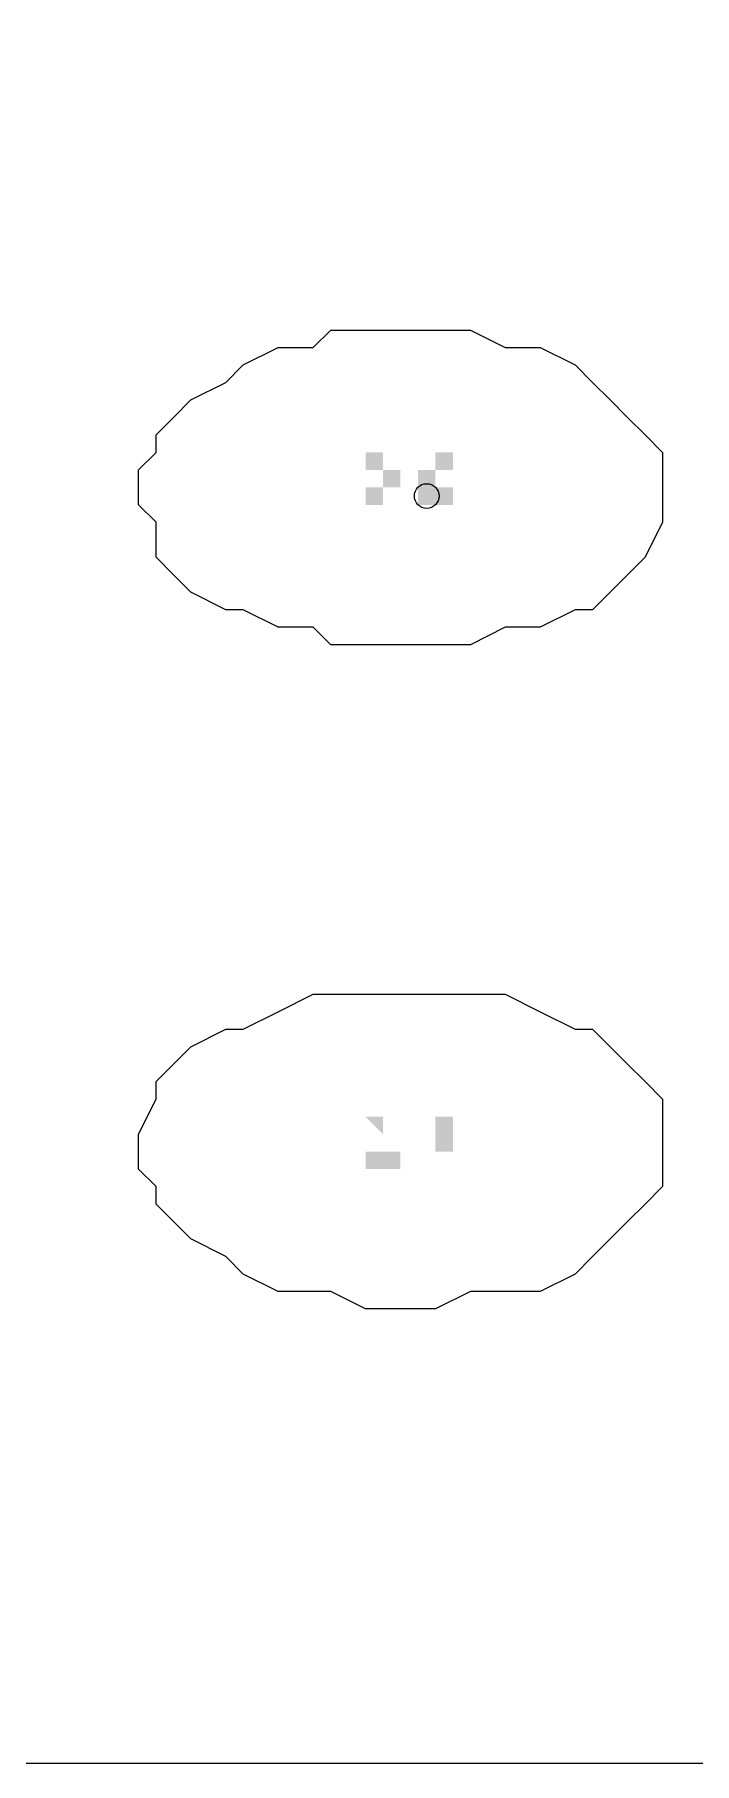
# Model space of a CAD drawing. Header units: millimetres. Extents: x -24 to 24, y -4.4 to 3.5.
# Drawn here: x 14.409 to 14.912, y -4.446 to -3.129 of the extents above; entities that cross this region are included whole.
import ezdxf

# ---------------------------------------------------------------- set-up
doc = ezdxf.new("R2010")
doc.units = ezdxf.units.MM

msp = doc.modelspace()

# ---------------------------------------------------------------- hatches: boundary and pattern name
for points in [[(14.6879, -3.4873), (14.6613, -3.4873), (14.6613, -3.4873), (14.6613, -3.4873), (14.6613, -3.4873), (14.6613, -3.4873), (14.6613, -3.4873), (14.6613, -3.4873), (14.6613, -3.4873), (14.6613, -3.4873), (14.6613, -3.4873), (14.6613, -3.4873), (14.6613, -3.4873), (14.6613, -3.4873), (14.6613, -3.4873), (14.6613, -3.4873), (14.6613, -3.4873), (14.6613, -3.4873), (14.6613, -3.4873), (14.6613, -3.4873), (14.6613, -3.4873), (14.6613, -3.4873), (14.6613, -3.474), (14.6613, -3.474), (14.6613, -3.474), (14.6613, -3.474), (14.6746, -3.474), (14.6746, -3.474), (14.6746, -3.474), (14.6746, -3.474), (14.6746, -3.474), (14.6746, -3.474), (14.6746, -3.474), (14.6746, -3.474), (14.6746, -3.474), (14.6746, -3.474), (14.6746, -3.474), (14.6746, -3.474), (14.6746, -3.474), (14.6746, -3.474), (14.6746, -3.474), (14.6746, -3.474), (14.6746, -3.474), (14.6746, -3.474), (14.6746, -3.474), (14.6746, -3.474), (14.6746, -3.474), (14.6746, -3.474), (14.6746, -3.474), (14.6746, -3.474), (14.6746, -3.474), (14.6746, -3.474), (14.6746, -3.474), (14.6746, -3.474), (14.6746, -3.4607), (14.6879, -3.4607), (14.6879, -3.4607), (14.6879, -3.4607), (14.6879, -3.4607), (14.6879, -3.4607), (14.6879, -3.4607), (14.6879, -3.4607), (14.6879, -3.4607), (14.6879, -3.4607), (14.6879, -3.4607), (14.6879, -3.4607), (14.6879, -3.4607), (14.6879, -3.4607), (14.6879, -3.4607), (14.6879, -3.4607), (14.6879, -3.4607), (14.6879, -3.4607), (14.6879, -3.4607), (14.6879, -3.4607), (14.6879, -3.4607), (14.6879, -3.4607), (14.6879, -3.4607), (14.6879, -3.4607), (14.6879, -3.4607), (14.6879, -3.4607), (14.6879, -3.4607), (14.6879, -3.4607), (14.6879, -3.4607), (14.6879, -3.4474), (14.6879, -3.4474), (14.6746, -3.4474), (14.6746, -3.4474), (14.6746, -3.4474), (14.6746, -3.4474), (14.6746, -3.4474), (14.6746, -3.4474), (14.6746, -3.4474), (14.6746, -3.4474), (14.6746, -3.4474), (14.6746, -3.4474), (14.6746, -3.4474), (14.6746, -3.4474), (14.6746, -3.4474), (14.6746, -3.4474), (14.6746, -3.4474), (14.6746, -3.4474), (14.6746, -3.4474), (14.6746, -3.4474), (14.6746, -3.4474), (14.6746, -3.4607), (14.6746, -3.4607), (14.6746, -3.4607), (14.6746, -3.4607), (14.6746, -3.4607), (14.6746, -3.4607), (14.6746, -3.4607), (14.6746, -3.4607), (14.6746, -3.4607), (14.6746, -3.4607), (14.6746, -3.4607), (14.6746, -3.4607), (14.6746, -3.4607), (14.6746, -3.4607), (14.6613, -3.4607), (14.6613, -3.4607), (14.6613, -3.4607), (14.6613, -3.4607), (14.6613, -3.4607), (14.6613, -3.4607), (14.6613, -3.4607), (14.6613, -3.4607), (14.6613, -3.4607), (14.6613, -3.4607), (14.6613, -3.4607), (14.6613, -3.4474), (14.6613, -3.4474), (14.6613, -3.4474), (14.6613, -3.4474), (14.6613, -3.4474), (14.6613, -3.4474), (14.6613, -3.4474), (14.6613, -3.4474), (14.6613, -3.4474), (14.6746, -3.4474), (14.6746, -3.4474), (14.6746, -3.4474), (14.6746, -3.4474), (14.6746, -3.4474), (14.6746, -3.4474), (14.6746, -3.4474), (14.6746, -3.4474), (14.6746, -3.4474), (14.6746, -3.4474), (14.6746, -3.4474), (14.6746, -3.4474), (14.6746, -3.4474), (14.6746, -3.4474), (14.6746, -3.4474), (14.6746, -3.4474), (14.6746, -3.4474), (14.6746, -3.4474), (14.6746, -3.4474), (14.6746, -3.4474), (14.6746, -3.4474), (14.6746, -3.4474), (14.6746, -3.4474), (14.6746, -3.4474), (14.6879, -3.4474), (14.6879, -3.4474), (14.6879, -3.4474), (14.6879, -3.4474), (14.6879, -3.4474), (14.6879, -3.4474), (14.6879, -3.4474), (14.6879, -3.4474), (14.6879, -3.4474), (14.6879, -3.4474), (14.6879, -3.4474), (14.6879, -3.4474), (14.6879, -3.4474), (14.6879, -3.4474), (14.6879, -3.4474), (14.6879, -3.4474), (14.6879, -3.4474), (14.6879, -3.4607), (14.6879, -3.4607), (14.6879, -3.4607), (14.6879, -3.4607), (14.6879, -3.4607), (14.6879, -3.4607), (14.6879, -3.4607), (14.6879, -3.4607), (14.6879, -3.4607), (14.6879, -3.4607), (14.6879, -3.4607), (14.6879, -3.4607), (14.6879, -3.4607), (14.6879, -3.4607), (14.6879, -3.4607), (14.6879, -3.4607), (14.6879, -3.4607), (14.6879, -3.4607), (14.6879, -3.4607), (14.6879, -3.4607), (14.6879, -3.4607), (14.6879, -3.4607), (14.6879, -3.4607), (14.6879, -3.4607), (14.6879, -3.4607), (14.6879, -3.474), (14.6879, -3.474), (14.6879, -3.474), (14.6879, -3.474), (14.6879, -3.474), (14.6879, -3.474), (14.6879, -3.474), (14.6879, -3.474), (14.6879, -3.474), (14.6879, -3.474), (14.6879, -3.474), (14.6879, -3.474), (14.6879, -3.474), (14.6879, -3.474), (14.6879, -3.474), (14.6879, -3.474), (14.6879, -3.474), (14.6879, -3.474), (14.6746, -3.474), (14.6746, -3.474), (14.6746, -3.474), (14.6746, -3.474), (14.6746, -3.474), (14.6746, -3.474), (14.6746, -3.474), (14.6746, -3.474), (14.6746, -3.474), (14.6746, -3.474), (14.6746, -3.474), (14.6746, -3.474), (14.6746, -3.474), (14.6746, -3.474), (14.6746, -3.474), (14.6746, -3.4873), (14.6746, -3.4873), (14.6746, -3.4873), (14.6746, -3.4873), (14.6746, -3.4873), (14.6746, -3.4873), (14.6746, -3.4873), (14.6746, -3.4873), (14.6746, -3.4873), (14.6746, -3.4873), (14.6746, -3.4873), (14.6746, -3.4873), (14.6879, -3.4873)], [(14.7012, -3.474), (14.7012, -3.474), (14.7012, -3.474), (14.7012, -3.4607), (14.7012, -3.4607), (14.7012, -3.4607), (14.7012, -3.4607), (14.7012, -3.4607), (14.7012, -3.4607), (14.7012, -3.4607), (14.7012, -3.4607), (14.7012, -3.4607), (14.7012, -3.4607), (14.7012, -3.4607), (14.7012, -3.4607), (14.7012, -3.4607), (14.7012, -3.4607), (14.7145, -3.4607), (14.7145, -3.4607), (14.7145, -3.4607), (14.7145, -3.4607), (14.7145, -3.4607), (14.7145, -3.4607), (14.7145, -3.4607), (14.7145, -3.4607), (14.7145, -3.4607), (14.7145, -3.4607), (14.7145, -3.4607), (14.7145, -3.4607), (14.7145, -3.4607), (14.7145, -3.4607), (14.7145, -3.4607), (14.7145, -3.4607), (14.7145, -3.4607), (14.7145, -3.4607), (14.7145, -3.4607), (14.7145, -3.4607), (14.7145, -3.4607), (14.7145, -3.4607), (14.7145, -3.4607), (14.7145, -3.4607), (14.7145, -3.4607), (14.7145, -3.474), (14.7145, -3.474), (14.7145, -3.474), (14.7279, -3.474), (14.7279, -3.474), (14.7279, -3.474), (14.7279, -3.474), (14.7279, -3.474), (14.7279, -3.474), (14.7279, -3.474), (14.7279, -3.474), (14.7279, -3.474), (14.7279, -3.474), (14.7279, -3.474), (14.7279, -3.474), (14.7279, -3.474), (14.7279, -3.474), (14.7279, -3.474), (14.7279, -3.474), (14.7279, -3.474), (14.7279, -3.474), (14.7279, -3.474), (14.7279, -3.474), (14.7279, -3.474), (14.7279, -3.474), (14.7279, -3.4873), (14.7279, -3.4873), (14.7279, -3.4873), (14.7279, -3.4873), (14.7279, -3.4873), (14.7279, -3.4873), (14.7279, -3.4873), (14.7145, -3.4873), (14.7145, -3.4873), (14.7145, -3.4873), (14.7145, -3.4873), (14.7145, -3.4873), (14.7145, -3.4873), (14.7145, -3.4873), (14.7145, -3.4873), (14.7145, -3.4873), (14.7145, -3.4873), (14.7145, -3.4873), (14.7145, -3.4873), (14.7145, -3.4873), (14.7145, -3.4873), (14.7145, -3.4873), (14.7145, -3.4873), (14.7145, -3.4873), (14.7145, -3.4873), (14.7145, -3.4873), (14.7145, -3.4873), (14.7145, -3.4873), (14.7145, -3.4873), (14.7145, -3.4873), (14.7145, -3.4873), (14.7145, -3.4873), (14.7145, -3.4873), (14.7145, -3.4873), (14.7145, -3.4873), (14.7012, -3.4873), (14.7012, -3.4873), (14.7012, -3.4873), (14.7012, -3.4873), (14.7012, -3.4873), (14.7012, -3.4873), (14.7012, -3.4873), (14.7012, -3.4873), (14.7012, -3.4873), (14.7012, -3.4873), (14.7012, -3.4873), (14.7012, -3.4873), (14.7012, -3.4873), (14.7012, -3.4873), (14.7012, -3.4873), (14.7012, -3.4873), (14.7012, -3.4873), (14.7012, -3.4873), (14.7012, -3.4873), (14.7012, -3.4873), (14.7012, -3.4873), (14.7012, -3.4873), (14.7012, -3.4873), (14.7012, -3.4873), (14.7012, -3.4873), (14.7012, -3.4873), (14.7012, -3.4873), (14.7012, -3.4873), (14.7012, -3.4873), (14.7012, -3.4873), (14.7012, -3.4873), (14.7012, -3.474), (14.7012, -3.474), (14.7012, -3.474), (14.7012, -3.474), (14.7012, -3.474), (14.7012, -3.474), (14.7012, -3.474), (14.7012, -3.474), (14.7012, -3.474), (14.7012, -3.474), (14.7012, -3.474), (14.7012, -3.474), (14.7012, -3.474), (14.7012, -3.474), (14.7012, -3.474), (14.7012, -3.474), (14.7012, -3.474), (14.7012, -3.474), (14.7012, -3.474), (14.7012, -3.474), (14.7012, -3.474), (14.7012, -3.4607), (14.7012, -3.4607), (14.7012, -3.4607), (14.7012, -3.4607), (14.7012, -3.4607), (14.7012, -3.4607), (14.7012, -3.4607), (14.7012, -3.4607), (14.7012, -3.4607), (14.7012, -3.4607), (14.7012, -3.4607), (14.7012, -3.4607), (14.7012, -3.4607), (14.7012, -3.4607), (14.7012, -3.4607), (14.7012, -3.4607), (14.7012, -3.4607), (14.7012, -3.4607), (14.7012, -3.4607), (14.7012, -3.4607), (14.7012, -3.4607), (14.7012, -3.4607), (14.7012, -3.4607), (14.7012, -3.4607), (14.7012, -3.4474), (14.7012, -3.4474), (14.7012, -3.4474), (14.7012, -3.4474), (14.7012, -3.4474), (14.7012, -3.4474), (14.7012, -3.4474), (14.7012, -3.4474), (14.7012, -3.4474), (14.7012, -3.4474), (14.7012, -3.4474), (14.7012, -3.4474), (14.7012, -3.4474), (14.7012, -3.4474), (14.7012, -3.4474), (14.7012, -3.4474), (14.7012, -3.4474), (14.7012, -3.4474), (14.7012, -3.4474), (14.7012, -3.4474), (14.7012, -3.4474), (14.7145, -3.4474), (14.7145, -3.4474), (14.7145, -3.4474), (14.7145, -3.4474), (14.7145, -3.4474), (14.7145, -3.4474), (14.7145, -3.4474), (14.7145, -3.4474), (14.7145, -3.4474), (14.7145, -3.4474), (14.7145, -3.4474), (14.7145, -3.4474), (14.7145, -3.4474), (14.7145, -3.4474), (14.7145, -3.4474), (14.7145, -3.4474), (14.7145, -3.4474), (14.7145, -3.4474), (14.7145, -3.4474), (14.7145, -3.4474), (14.7145, -3.4474), (14.7145, -3.4474), (14.7145, -3.4474), (14.7145, -3.4474), (14.7145, -3.4474), (14.7145, -3.4474), (14.7145, -3.4474), (14.7279, -3.4474), (14.7279, -3.4607), (14.7279, -3.4607), (14.7279, -3.4607), (14.7279, -3.4607), (14.7279, -3.4607), (14.7279, -3.4607), (14.7279, -3.4607), (14.7279, -3.4607), (14.7145, -3.4607), (14.7145, -3.4607), (14.7145, -3.4607), (14.7145, -3.4607), (14.7145, -3.4607), (14.7145, -3.4607), (14.7145, -3.4607), (14.7145, -3.4607), (14.7145, -3.4607), (14.7145, -3.4607), (14.7145, -3.4474), (14.7145, -3.4474), (14.7145, -3.4474), (14.7145, -3.4474), (14.7145, -3.4474), (14.7145, -3.4474), (14.7145, -3.4474), (14.7145, -3.4474), (14.7145, -3.4474), (14.7145, -3.4474), (14.7145, -3.4474), (14.7145, -3.4474), (14.7145, -3.4474), (14.7145, -3.4474), (14.7145, -3.4474), (14.7012, -3.4474), (14.7012, -3.4474), (14.7012, -3.4474), (14.7012, -3.4474), (14.7012, -3.4474), (14.7012, -3.4474), (14.7012, -3.4607), (14.7012, -3.4607), (14.7012, -3.4607), (14.7012, -3.4607), (14.7012, -3.4607), (14.7012, -3.4607), (14.7012, -3.4607), (14.7012, -3.4607), (14.7012, -3.4607), (14.7012, -3.4607), (14.7012, -3.4607), (14.7012, -3.4607), (14.7012, -3.4607), (14.7012, -3.4607), (14.7012, -3.4607), (14.7012, -3.4607), (14.7012, -3.4607), (14.7012, -3.4607), (14.7012, -3.4607), (14.7012, -3.4607), (14.7012, -3.4607), (14.7012, -3.4607), (14.7012, -3.4607), (14.7012, -3.4607), (14.7012, -3.4607), (14.7012, -3.474), (14.7012, -3.474), (14.7012, -3.474)], [(14.6879, -3.9665), (14.6879, -3.9665), (14.6879, -3.9665), (14.6879, -3.9665), (14.6879, -3.9665), (14.6879, -3.9665), (14.6879, -3.9665), (14.6879, -3.9665), (14.6879, -3.9665), (14.6879, -3.9665), (14.6879, -3.9665), (14.6879, -3.9665), (14.6879, -3.9665), (14.6879, -3.9665), (14.6879, -3.9665), (14.6879, -3.9665), (14.6879, -3.9665), (14.6879, -3.9798), (14.6879, -3.9798), (14.6879, -3.9798), (14.6879, -3.9798), (14.6879, -3.9798), (14.6879, -3.9798), (14.6879, -3.9798), (14.6879, -3.9798), (14.6879, -3.9798), (14.6879, -3.9798), (14.6879, -3.9798), (14.6879, -3.9798), (14.6879, -3.9798), (14.6879, -3.9798), (14.6879, -3.9798), (14.6879, -3.9798), (14.6879, -3.9798), (14.6879, -3.9798), (14.6879, -3.9798), (14.6879, -3.9798), (14.6879, -3.9798), (14.6879, -3.9798), (14.6879, -3.9798), (14.6879, -3.9798), (14.6879, -3.9798), (14.6879, -3.9931), (14.6879, -3.9931), (14.6879, -3.9931), (14.6879, -3.9931), (14.6879, -3.9931), (14.6879, -3.9931), (14.6879, -3.9931), (14.6879, -3.9931), (14.6879, -3.9931), (14.6879, -3.9931), (14.6879, -3.9931), (14.6879, -3.9931), (14.6746, -3.9931), (14.6746, -3.9931), (14.6746, -3.9931), (14.6746, -3.9931), (14.6746, -3.9931), (14.6746, -3.9931), (14.6746, -3.9931), (14.6746, -3.9931), (14.6746, -3.9931), (14.6746, -3.9931), (14.6746, -3.9931), (14.6746, -3.9931), (14.6746, -3.9931), (14.6746, -3.9931), (14.6746, -3.9931), (14.6746, -3.9931), (14.6746, -3.9931), (14.6746, -3.9931), (14.6746, -3.9931), (14.6746, -3.9931), (14.6746, -3.9931), (14.6746, -3.9931), (14.6746, -3.9931), (14.6746, -3.9931), (14.6613, -3.9931), (14.6613, -3.9931), (14.6613, -3.9931), (14.6613, -3.9931), (14.6613, -3.9931), (14.6613, -3.9931), (14.6613, -3.9931), (14.6613, -3.9798), (14.6613, -3.9798), (14.6613, -3.9798), (14.6613, -3.9798), (14.6613, -3.9798), (14.6613, -3.9798), (14.6613, -3.9798), (14.6613, -3.9798), (14.6613, -3.9798), (14.6613, -3.9798), (14.6613, -3.9798), (14.6613, -3.9798), (14.6613, -3.9798), (14.6613, -3.9798), (14.6613, -3.9798), (14.6746, -3.9798), (14.6746, -3.9798), (14.6746, -3.9798), (14.6746, -3.9798), (14.6746, -3.9798), (14.6746, -3.9798), (14.6746, -3.9798), (14.6746, -3.9798), (14.6746, -3.9798), (14.6746, -3.9798), (14.6746, -3.9798), (14.6746, -3.9798), (14.6746, -3.9798), (14.6746, -3.9798), (14.6746, -3.9798), (14.6746, -3.9798), (14.6746, -3.9798), (14.6746, -3.9931), (14.6746, -3.9931), (14.6746, -3.9931), (14.6746, -3.9931), (14.6746, -3.9931), (14.6746, -3.9931), (14.6746, -3.9931), (14.6746, -3.9931), (14.6746, -3.9931), (14.6746, -3.9931), (14.6746, -3.9798), (14.6746, -3.9798), (14.6746, -3.9798), (14.6746, -3.9798), (14.6746, -3.9798), (14.6879, -3.9798), (14.6879, -3.9798), (14.6879, -3.9798), (14.6879, -3.9798), (14.6879, -3.9798), (14.6879, -3.9798), (14.6879, -3.9798), (14.6879, -3.9798), (14.6879, -3.9798), (14.6879, -3.9798), (14.6879, -3.9798), (14.6879, -3.9798), (14.6879, -3.9798), (14.6879, -3.9798), (14.6879, -3.9798), (14.6879, -3.9798), (14.6879, -3.9798), (14.6879, -3.9798), (14.6879, -3.9798), (14.6879, -3.9798), (14.6879, -3.9798), (14.6879, -3.9798), (14.6879, -3.9798), (14.6879, -3.9798), (14.6879, -3.9665), (14.6879, -3.9665), (14.6879, -3.9665), (14.6879, -3.9665), (14.6879, -3.9665), (14.6746, -3.9665), (14.6746, -3.9665), (14.6746, -3.9665), (14.6746, -3.9665), (14.6746, -3.9665), (14.6746, -3.9665), (14.6746, -3.9665), (14.6746, -3.9665), (14.6746, -3.9665), (14.6746, -3.9665), (14.6746, -3.9665), (14.6746, -3.9665), (14.6746, -3.9665), (14.6746, -3.9665), (14.6746, -3.9665), (14.6746, -3.9665), (14.6746, -3.9665), (14.6746, -3.9665), (14.6746, -3.9665), (14.6746, -3.9665), (14.6746, -3.9665), (14.6746, -3.9665), (14.6746, -3.9665), (14.6746, -3.9665), (14.6746, -3.9665), (14.6746, -3.9665), (14.6746, -3.9665), (14.6746, -3.9665), (14.6746, -3.9665), (14.6746, -3.9665), (14.6746, -3.9665), (14.6746, -3.9665), (14.6746, -3.9665), (14.6879, -3.9665), (14.6879, -3.9665), (14.6879, -3.9665), (14.6879, -3.9665), (14.6879, -3.9665), (14.6879, -3.9665), (14.6879, -3.9665), (14.6879, -3.9532), (14.6879, -3.9532), (14.6879, -3.9532), (14.6879, -3.9532), (14.6879, -3.9532), (14.6879, -3.9532), (14.6879, -3.9532), (14.6879, -3.9532), (14.6879, -3.9532), (14.6879, -3.9532), (14.6746, -3.9532), (14.6746, -3.9532), (14.6746, -3.9532), (14.6746, -3.9532), (14.6746, -3.9532), (14.6746, -3.9532), (14.6746, -3.9532), (14.6746, -3.9532), (14.6746, -3.9532), (14.6746, -3.9532), (14.6746, -3.9532), (14.6746, -3.9532), (14.6746, -3.9532), (14.6746, -3.9532), (14.6746, -3.9532), (14.6746, -3.9532), (14.6746, -3.9532), (14.6746, -3.9532), (14.6746, -3.9532), (14.6746, -3.9532), (14.6746, -3.9532), (14.6746, -3.9532), (14.6746, -3.9532), (14.6746, -3.9532), (14.6746, -3.9532), (14.6746, -3.9532), (14.6746, -3.9532), (14.6746, -3.9532), (14.6746, -3.9532), (14.6746, -3.9532), (14.6746, -3.9532), (14.6746, -3.9665), (14.6613, -3.9532), (14.6613, -3.9532), (14.6613, -3.9532), (14.6613, -3.9532), (14.6613, -3.9532), (14.6613, -3.9532), (14.6613, -3.9532), (14.6613, -3.9532), (14.6613, -3.9532), (14.6613, -3.9532), (14.6613, -3.9532), (14.6613, -3.9532), (14.6613, -3.9532), (14.6613, -3.9532), (14.6613, -3.9532), (14.6613, -3.9532), (14.6613, -3.9532), (14.6613, -3.9532), (14.6746, -3.9532), (14.6746, -3.9532), (14.6746, -3.9532), (14.6746, -3.9532), (14.6746, -3.9532), (14.6746, -3.9532), (14.6746, -3.9532), (14.6746, -3.9532), (14.6746, -3.9532), (14.6746, -3.9532), (14.6746, -3.9532), (14.6746, -3.9532), (14.6746, -3.9532), (14.6746, -3.9532), (14.6746, -3.9532), (14.6746, -3.9532), (14.6746, -3.9532), (14.6746, -3.9532), (14.6746, -3.9532), (14.6746, -3.9532), (14.6746, -3.9532), (14.6746, -3.9532), (14.6746, -3.9532), (14.6746, -3.9532), (14.6746, -3.9532), (14.6879, -3.9532), (14.6879, -3.9532), (14.6879, -3.9532), (14.6879, -3.9532), (14.6879, -3.9532), (14.6879, -3.9532), (14.6879, -3.9532), (14.6879, -3.9532), (14.6879, -3.9532), (14.6879, -3.9532), (14.6879, -3.9532), (14.6879, -3.9532), (14.6879, -3.9532), (14.6879, -3.9532), (14.6879, -3.9532), (14.6879, -3.9532), (14.6879, -3.9532), (14.6879, -3.9532), (14.6879, -3.9532), (14.6879, -3.9532), (14.6879, -3.9532), (14.6879, -3.9532), (14.6879, -3.9532), (14.6879, -3.9532), (14.6879, -3.9532), (14.6879, -3.9665), (14.6879, -3.9665), (14.6879, -3.9665), (14.6879, -3.9665), (14.6879, -3.9665), (14.6879, -3.9665), (14.6879, -3.9665), (14.6879, -3.9665), (14.6879, -3.9665), (14.6879, -3.9665), (14.6879, -3.9665), (14.6879, -3.9665), (14.6879, -3.9665), (14.6879, -3.9665), (14.6879, -3.9665), (14.6879, -3.9665), (14.6879, -3.9665), (14.6879, -3.9665), (14.6879, -3.9665)]]:
    msp.add_hatch(color=256).paths.add_polyline_path(points)
h = msp.add_hatch(color=256)
h.paths.add_polyline_path([(14.7145, -3.9532), (14.7145, -3.9532), (14.7145, -3.9532), (14.7145, -3.9532), (14.7145, -3.9532), (14.7145, -3.9532), (14.7145, -3.9532), (14.7145, -3.9532), (14.7145, -3.9532), (14.7145, -3.9532), (14.7145, -3.9532), (14.7145, -3.9532), (14.7145, -3.9532), (14.7145, -3.9532), (14.7145, -3.9532), (14.7145, -3.9532), (14.7145, -3.9532), (14.7145, -3.9532), (14.7145, -3.9532), (14.7145, -3.9532), (14.7145, -3.9532), (14.7145, -3.9532), (14.7145, -3.9532), (14.7145, -3.9532), (14.7145, -3.9532), (14.7145, -3.9532), (14.7145, -3.9532), (14.7145, -3.9532), (14.7145, -3.9532), (14.7145, -3.9532), (14.7145, -3.9532), (14.7145, -3.9532), (14.7145, -3.9532), (14.7145, -3.9532), (14.7145, -3.9532), (14.7145, -3.9532), (14.7279, -3.9532), (14.7279, -3.9532), (14.7279, -3.9532), (14.7279, -3.9532), (14.7279, -3.9665), (14.7279, -3.9665), (14.7279, -3.9665), (14.7279, -3.9665), (14.7279, -3.9665), (14.7279, -3.9665), (14.7279, -3.9665), (14.7279, -3.9665), (14.7279, -3.9665), (14.7279, -3.9665), (14.7279, -3.9665), (14.7279, -3.9665), (14.7279, -3.9665), (14.7279, -3.9665), (14.7279, -3.9665), (14.7279, -3.9665), (14.7279, -3.9665), (14.7279, -3.9665), (14.7279, -3.9665), (14.7279, -3.9798), (14.7279, -3.9798), (14.7279, -3.9798), (14.7279, -3.9798), (14.7279, -3.9798), (14.7279, -3.9798), (14.7279, -3.9798), (14.7279, -3.9798), (14.7279, -3.9798), (14.7279, -3.9798), (14.7279, -3.9798), (14.7279, -3.9798), (14.7279, -3.9798), (14.7279, -3.9798), (14.7279, -3.9798), (14.7145, -3.9798), (14.7145, -3.9798), (14.7145, -3.9798), (14.7145, -3.9798), (14.7145, -3.9798), (14.7145, -3.9798), (14.7145, -3.9798), (14.7145, -3.9798), (14.7145, -3.9798), (14.7145, -3.9798), (14.7145, -3.9798), (14.7145, -3.9931), (14.7145, -3.9931), (14.7145, -3.9931), (14.7145, -3.9931), (14.7145, -3.9931), (14.7145, -3.9931), (14.7145, -3.9931), (14.7145, -3.9931), (14.7145, -3.9931), (14.7145, -3.9931), (14.7145, -3.9931), (14.7145, -3.9931), (14.7145, -3.9931), (14.7145, -3.9931), (14.7145, -3.9931), (14.7145, -3.9931), (14.7145, -3.9931), (14.7145, -3.9931), (14.7145, -3.9931), (14.7145, -3.9931), (14.7145, -3.9931), (14.7145, -3.9931), (14.7145, -3.9931), (14.7012, -3.9931), (14.7012, -3.9931), (14.7012, -3.9931), (14.7012, -3.9931), (14.7012, -3.9931), (14.7012, -3.9931), (14.7012, -3.9931), (14.7012, -3.9931), (14.7012, -3.9931), (14.7012, -3.9931), (14.7012, -3.9931), (14.7012, -3.9931), (14.7012, -3.9931), (14.7012, -3.9931), (14.7012, -3.9931), (14.7012, -3.9931), (14.7012, -3.9931), (14.7012, -3.9931), (14.7012, -3.9931), (14.7012, -3.9931), (14.7012, -3.9931), (14.7012, -3.9931), (14.7012, -3.9931), (14.7012, -3.9798), (14.7012, -3.9798), (14.7012, -3.9798), (14.7012, -3.9798), (14.7012, -3.9798), (14.7012, -3.9798), (14.7012, -3.9798), (14.7012, -3.9798), (14.7012, -3.9798), (14.7012, -3.9798), (14.7012, -3.9798), (14.7012, -3.9798), (14.7012, -3.9798), (14.7012, -3.9798), (14.7012, -3.9798), (14.7012, -3.9798), (14.7012, -3.9798), (14.7012, -3.9798), (14.7012, -3.9798), (14.7012, -3.9798), (14.7012, -3.9798), (14.7012, -3.9798), (14.7012, -3.9798), (14.7012, -3.9798), (14.7012, -3.9665), (14.7012, -3.9665), (14.7012, -3.9665), (14.7012, -3.9665), (14.7012, -3.9665), (14.7012, -3.9665), (14.7012, -3.9665), (14.7012, -3.9665), (14.7012, -3.9665), (14.7012, -3.9665), (14.7012, -3.9665), (14.7012, -3.9665), (14.7012, -3.9665), (14.7012, -3.9665), (14.7012, -3.9665), (14.7012, -3.9665), (14.7012, -3.9665), (14.7012, -3.9665), (14.7012, -3.9665), (14.7012, -3.9665), (14.7012, -3.9532), (14.7012, -3.9532), (14.7012, -3.9532), (14.7012, -3.9532), (14.7012, -3.9532), (14.7012, -3.9532), (14.7012, -3.9532), (14.7012, -3.9532), (14.7012, -3.9532), (14.7012, -3.9532), (14.7012, -3.9532), (14.7012, -3.9532), (14.7012, -3.9532), (14.7012, -3.9532), (14.7012, -3.9532), (14.7012, -3.9532), (14.7012, -3.9532), (14.7012, -3.9532), (14.7012, -3.9532), (14.7012, -3.9532), (14.7012, -3.9532), (14.7012, -3.9532), (14.7012, -3.9532), (14.7012, -3.9532), (14.7012, -3.9532), (14.7012, -3.9532), (14.7012, -3.9532), (14.7012, -3.9532), (14.7012, -3.9532), (14.7012, -3.9532), (14.7012, -3.9532), (14.7012, -3.9532), (14.7012, -3.9532), (14.7145, -3.9532), (14.7145, -3.9532), (14.7145, -3.9532)], flags=0)
h.paths.add_polyline_path([(14.7145, -3.9931), (14.7145, -3.9931), (14.7145, -3.9931), (14.7145, -3.9931), (14.7145, -3.9931), (14.7145, -3.9798), (14.7145, -3.9798), (14.7145, -3.9798), (14.7145, -3.9798), (14.7145, -3.9798), (14.7145, -3.9798), (14.7145, -3.9798), (14.7145, -3.9798), (14.7145, -3.9798), (14.7145, -3.9798), (14.7145, -3.9798), (14.7145, -3.9798), (14.7145, -3.9798), (14.7145, -3.9798), (14.7145, -3.9798), (14.7145, -3.9798), (14.7145, -3.9798), (14.7145, -3.9798), (14.7145, -3.9798), (14.7145, -3.9798), (14.7145, -3.9798), (14.7145, -3.9798), (14.7145, -3.9798), (14.7145, -3.9798), (14.7145, -3.9798), (14.7145, -3.9798), (14.7145, -3.9798), (14.7145, -3.9798), (14.7145, -3.9798), (14.7145, -3.9665), (14.7145, -3.9665), (14.7145, -3.9665), (14.7145, -3.9665), (14.7145, -3.9665), (14.7145, -3.9665), (14.7145, -3.9665), (14.7145, -3.9665), (14.7145, -3.9665), (14.7145, -3.9665), (14.7145, -3.9665), (14.7145, -3.9665), (14.7145, -3.9665), (14.7145, -3.9665), (14.7145, -3.9665), (14.7145, -3.9665), (14.7145, -3.9665), (14.7145, -3.9665), (14.7145, -3.9665), (14.7145, -3.9665), (14.7145, -3.9665), (14.7145, -3.9532), (14.7145, -3.9532), (14.7145, -3.9532), (14.7145, -3.9532), (14.7145, -3.9532), (14.7145, -3.9532), (14.7145, -3.9532), (14.7145, -3.9532), (14.7145, -3.9532), (14.7145, -3.9532), (14.7145, -3.9532), (14.7145, -3.9532), (14.7145, -3.9532), (14.7145, -3.9532), (14.7145, -3.9532), (14.7145, -3.9532), (14.7145, -3.9532), (14.7145, -3.9532), (14.7145, -3.9532), (14.7145, -3.9532), (14.7145, -3.9532), (14.7145, -3.9532), (14.7145, -3.9532), (14.7012, -3.9532), (14.7012, -3.9532), (14.7012, -3.9532), (14.7012, -3.9532), (14.7012, -3.9532), (14.7012, -3.9532), (14.7012, -3.9532), (14.7012, -3.9532), (14.7012, -3.9532), (14.7012, -3.9532), (14.7012, -3.9532), (14.7012, -3.9532), (14.7012, -3.9532), (14.7012, -3.9532), (14.7012, -3.9532), (14.7012, -3.9532), (14.7012, -3.9532), (14.7012, -3.9532), (14.7012, -3.9532), (14.7012, -3.9532), (14.7012, -3.9532), (14.7012, -3.9665), (14.7012, -3.9665), (14.7012, -3.9665), (14.7012, -3.9665), (14.7012, -3.9665), (14.7012, -3.9665), (14.7012, -3.9665), (14.7012, -3.9665), (14.7012, -3.9665), (14.7012, -3.9665), (14.7012, -3.9665), (14.7012, -3.9665), (14.7012, -3.9665), (14.7012, -3.9665), (14.7012, -3.9665), (14.7012, -3.9665), (14.7012, -3.9665), (14.7012, -3.9665), (14.7012, -3.9665), (14.7012, -3.9665), (14.7012, -3.9798), (14.7012, -3.9798), (14.7012, -3.9798), (14.7012, -3.9798), (14.7012, -3.9798), (14.7012, -3.9798), (14.7012, -3.9798), (14.7012, -3.9798), (14.7012, -3.9798), (14.7012, -3.9798), (14.7012, -3.9798), (14.7012, -3.9798), (14.7012, -3.9798), (14.7012, -3.9798), (14.7012, -3.9798), (14.7012, -3.9798), (14.7012, -3.9798), (14.7012, -3.9798), (14.7012, -3.9798), (14.7012, -3.9798), (14.7012, -3.9798), (14.7012, -3.9798), (14.7012, -3.9798), (14.7012, -3.9798), (14.7012, -3.9798), (14.7012, -3.9798), (14.7012, -3.9798), (14.7012, -3.9798), (14.7012, -3.9931), (14.7012, -3.9931), (14.7145, -3.9931), (14.7145, -3.9931), (14.7145, -3.9931)], flags=0)

# ---------------------------------------------------------------- linework, layer by layer
for points in [[(21.9154, 0), (21.9154, -4.4456), (-21.9154, -4.4456), (-21.9154, 0)], [(14.8876, -3.474), (14.8876, -3.4873), (14.8876, -3.5006), (14.8743, -3.5272), (14.861, -3.5405), (14.8476, -3.5539), (14.8343, -3.5672), (14.821, -3.5672), (14.7944, -3.5805), (14.7678, -3.5805), (14.7412, -3.5938), (14.7145, -3.5938), (14.6879, -3.5938), (14.6613, -3.5938), (14.6347, -3.5938), (14.6214, -3.5805), (14.5948, -3.5805), (14.5681, -3.5672), (14.5548, -3.5672), (14.5282, -3.5539), (14.5149, -3.5405), (14.5016, -3.5272), (14.5016, -3.5006), (14.4883, -3.4873), (14.4883, -3.474), (14.4883, -3.4607), (14.5016, -3.4474), (14.5016, -3.4341), (14.5149, -3.4207), (14.5282, -3.4074), (14.5548, -3.3941), (14.5681, -3.3808), (14.5948, -3.3675), (14.6214, -3.3675), (14.6347, -3.3542), (14.6613, -3.3542), (14.6879, -3.3542), (14.7145, -3.3542), (14.7412, -3.3542), (14.7678, -3.3675), (14.7944, -3.3675), (14.821, -3.3808), (14.8343, -3.3941), (14.8476, -3.4074), (14.861, -3.4207), (14.8743, -3.4341), (14.8876, -3.4474), (14.8876, -3.4607)], [(14.8876, -3.9798), (14.8876, -3.9931), (14.8876, -4.0064), (14.8743, -4.0197), (14.861, -4.033), (14.8476, -4.0463), (14.8343, -4.0596), (14.821, -4.073), (14.7944, -4.0863), (14.7678, -4.0863), (14.7412, -4.0863), (14.7145, -4.0996), (14.6879, -4.0996), (14.6613, -4.0996), (14.6347, -4.0863), (14.6214, -4.0863), (14.5948, -4.0863), (14.5681, -4.073), (14.5548, -4.0596), (14.5282, -4.0463), (14.5149, -4.033), (14.5016, -4.0197), (14.5016, -4.0064), (14.4883, -3.9931), (14.4883, -3.9798), (14.4883, -3.9665), (14.5016, -3.9399), (14.5016, -3.9265), (14.5149, -3.9132), (14.5282, -3.8999), (14.5548, -3.8866), (14.5681, -3.8866), (14.5948, -3.8733), (14.6214, -3.86), (14.6347, -3.86), (14.6613, -3.86), (14.6879, -3.86), (14.7145, -3.86), (14.7412, -3.86), (14.7678, -3.86), (14.7944, -3.8733), (14.821, -3.8866), (14.8343, -3.8866), (14.8476, -3.8999), (14.861, -3.9132), (14.8743, -3.9265), (14.8876, -3.9399), (14.8876, -3.9665)]]:
    msp.add_lwpolyline(points, close=True)
msp.add_circle((14.7079, -3.4806), 0.00941)

doc.saveas('drawing.dxf')
